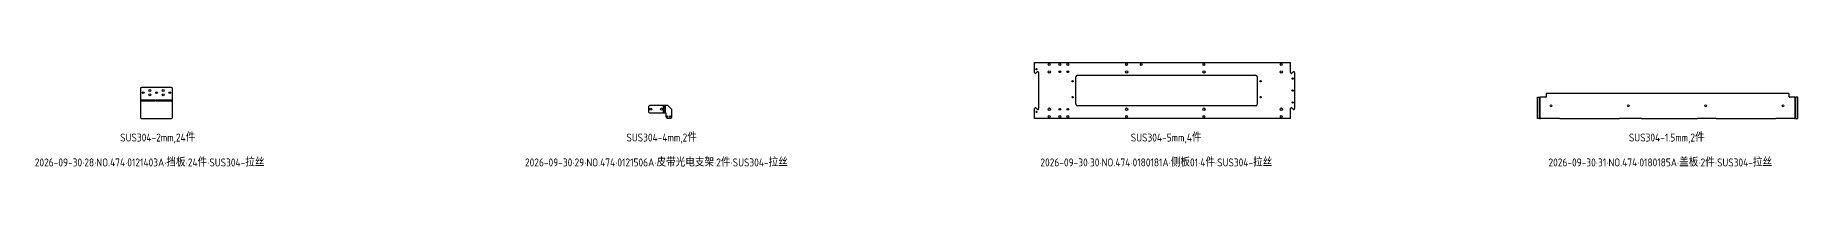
# Model space of a CAD drawing. Header units: inches. Extents: x -1146 to 223752, y 26431 to 27942.
# Drawn here: x 19945 to 26552, y 26431 to 26821 of the extents above; entities that cross this region are included whole.
import ezdxf

# ---------------------------------------------------------------- set-up
doc = ezdxf.new("R2010")
doc.units = ezdxf.units.IN
doc.header["$LTSCALE"] = 0.194989
doc.linetypes.add('CENTER', pattern=[50.8, 31.75, -6.35, 6.35, -6.35])
doc.layers.add('可见 (ISO)', color=7, linetype='Continuous', lineweight=25)
doc.layers.add('折弯线', color=1, linetype='CENTER')
doc.styles.add('Z-English', font='gbenor.shx', dxfattribs={"height": 10, "bigfont": 'hztxt.shx'})

msp = doc.modelspace()

# ---------------------------------------------------------------- linework, layer by layer
at = {"layer": '可见 (ISO)'}
for p, q in [((23691.1, 26820.7), (24651.1, 26820.7)), ((23691.1, 26782.9), (23691.1, 26820.7)), ((23696.3, 26780.8), (23701, 26785.6)), ((23706.1, 26783.5), (23706.1, 26647.9)), ((23846.1, 26664.2), (23846.1, 26767.2)), ((23852.1, 26773.2), (24520.1, 26773.2)), ((24526.1, 26767.2), (24526.1, 26664.2)), ((24651.1, 26782.9), (24651.1, 26820.7)), ((24661, 26785.6), (24656.3, 26780.8)), ((24666.1, 26783.5), (24666.1, 26647.9)), ((25609.8, 26703.7), (25609.8, 26692.7)), ((25611.8, 26705.7), (25660.6, 26705.7)), ((25660.6, 26705.7), (25884.3, 26705.7)), ((25884.3, 26705.7), (25966.2, 26705.7)), ((25966.2, 26705.7), (26176, 26705.7)), ((26176, 26705.7), (26246.8, 26705.7)), ((26246.8, 26705.7), (26470.5, 26705.7)), ((26470.5, 26705.7), (26517.8, 26705.7)), ((26519.8, 26692.7), (26519.8, 26703.7)), ((23691.1, 26610.7), (23691.1, 26648.5)), ((23701, 26645.8), (23696.3, 26650.6)), ((24520.1, 26658.2), (23852.1, 26658.2)), ((24651.1, 26610.7), (24651.1, 26648.5)), ((24656.3, 26650.6), (24661, 26645.8)), ((25584.8, 26690.7), (25587.8, 26690.7)), ((25607.8, 26690.7), (25587.8, 26690.7)), ((26541.8, 26690.7), (26521.8, 26690.7)), ((26541.8, 26690.7), (26544.8, 26690.7)), ((24651.1, 26610.7), (23691.1, 26610.7)), ((25584.8, 26610.7), (25587.8, 26610.7)), ((25660.6, 26610.7), (25587.8, 26610.7)), ((25660.6, 26610.7), (25884.3, 26610.7)), ((25966.2, 26610.7), (25884.3, 26610.7)), ((25966.2, 26610.7), (26176, 26610.7)), ((26246.8, 26610.7), (26176, 26610.7)), ((26246.8, 26610.7), (26470.5, 26610.7)), ((26541.8, 26610.7), (26470.5, 26610.7)), ((26541.8, 26610.7), (26544.8, 26610.7))]:
    msp.add_line(p, q, dxfattribs=at)
for points in [[(20339.2, 26616.7, 0.414214), (20345.2, 26610.7), (20453.2, 26610.7, 0.414214), (20459.2, 26616.7), (20459.2, 26721.7, 0.414214), (20453.2, 26727.7), (20345.2, 26727.7, 0.414214), (20339.2, 26721.7)], [(22330.3, 26616.7, -0.414214), (22324.3, 26610.7), (22316.3, 26610.7, -0.414214), (22310.3, 26616.7), (22310.3, 26630.7), (22251.1, 26630.7, -0.414214), (22245.1, 26636.7), (22245.1, 26654.7, -0.414214), (22251.1, 26660.7), (22312.8, 26660.7, -0.198912), (22317.1, 26658.9), (22328.6, 26647.5, -0.198912), (22330.3, 26643.2)]]:
    msp.add_lwpolyline(points, format="xyb", close=True, dxfattribs=at)
for points in [[(25584.8, 26610.7), (25577.1, 26610.7), (25577.1, 26690.7), (25584.8, 26690.7)], [(26544.8, 26610.7), (26552.5, 26610.7), (26552.5, 26690.7), (26544.8, 26690.7)]]:
    msp.add_lwpolyline(points, dxfattribs=at)
for centre, radius in [((23698.6, 26795.7), 2.46), ((23746.1, 26785.7), 4.5), ((23746.1, 26813.2), 3.3), ((23786.1, 26813.2), 3.32), ((23786.1, 26786.2), 3.32), ((23816.1, 26813.2), 3.32), ((23816.1, 26786.2), 3.32), ((24036.1, 26785.7), 4.5), ((24036.1, 26813.2), 3.3), ((24091.1, 26813.2), 3.32), ((24326.1, 26785.7), 4.5), ((24326.1, 26813.2), 3.3), ((24616.1, 26785.7), 4.5), ((24616.1, 26813.2), 3.3), ((24658.6, 26760.7), 2.46), ((20349.2, 26707.7), 3.3), ((20374.2, 26715.7), 3.3), ((20374.2, 26699.7), 3.3), ((20399.2, 26707.7), 3.3), ((20424.2, 26715.7), 3.3), ((20424.2, 26699.7), 3.3), ((20449.2, 26707.7), 3.3), ((23833.6, 26750.7), 2.46), ((24538.6, 26750.7), 2.46), ((24658.6, 26715.7), 2.46), ((22252.6, 26645.7), 3.3), ((22292.6, 26645.7), 3.3), ((23698.6, 26635.7), 2.46), ((23746.1, 26645.7), 4.5), ((23786.1, 26645.2), 3.32), ((23816.1, 26645.2), 3.32), ((23833.6, 26690.7), 2.46), ((24036.1, 26645.7), 4.5), ((24326.1, 26645.7), 4.5), ((24538.6, 26690.7), 2.46), ((24616.1, 26645.7), 4.5), ((24658.6, 26670.7), 2.46), ((25627.3, 26658.2), 3.25), ((25917.3, 26658.2), 3.25), ((26207.3, 26658.2), 3.25), ((26497.3, 26658.2), 3.25), ((22315.3, 26618.2), 2.25), ((22325.3, 26618.2), 2.25), ((23746.1, 26618.2), 3.3), ((23786.1, 26618.2), 3.32), ((23816.1, 26618.2), 3.32), ((24036.1, 26618.2), 3.3), ((24326.1, 26618.2), 3.3), ((24616.1, 26618.2), 3.3)]:
    msp.add_circle(centre, radius, dxfattribs=at)
for centre, radius, start, end in [((23694.1, 26782.9), 3, 180, -45), ((23703.1, 26783.5), 3, 0, 135), ((23852.1, 26767.2), 6, 90, 180), ((24520.1, 26767.2), 6, 0, 90), ((24654.1, 26782.9), 3, 180, -45), ((24663.1, 26783.5), 3, 0, 135), ((25611.8, 26703.7), 2, 90, 180), ((26517.8, 26703.7), 2, 0, 90), ((23694.1, 26648.5), 3, 45, 180), ((23703.1, 26647.9), 3, -135, 0), ((23852.1, 26664.2), 6, 180, -90), ((24520.1, 26664.2), 6, -90, 0), ((24654.1, 26648.5), 3, 45, 180), ((24663.1, 26647.9), 3, -135, 0), ((25607.8, 26692.7), 2, -90, 0), ((26521.8, 26692.7), 2, 180, -90)]:
    msp.add_arc(centre, radius, start, end, dxfattribs=at)
at = {"layer": '折弯线', "color": 5, "linetype": 'CENTER'}
for points in [[(20339.2, 26680.7), (20459.2, 26680.7)], [(20339.2, 26677.7), (20459.2, 26677.7)], [(22300.3, 26630.7), (22300.3, 26660.7)], [(22307.1, 26630.7), (22307.1, 26660.7)], [(25584.8, 26610.7), (25584.8, 26690.7)], [(25587.1, 26610.7), (25587.1, 26690.7)], [(26542.5, 26610.7), (26542.5, 26690.7)], [(26544.8, 26610.7), (26544.8, 26690.7)]]:
    msp.add_lwpolyline(points, dxfattribs=at)
at = {"layer": '折弯线', "color": 1, "linetype": 'CENTER', "ltscale": 0.5}
for points in [[(20339.2, 26679.2), (20459.2, 26679.2)], [(22303.7, 26630.7), (22303.7, 26660.7)], [(25585.9, 26610.7), (25585.9, 26690.7)], [(26543.6, 26610.7), (26543.6, 26690.7)]]:
    msp.add_lwpolyline(points, dxfattribs=at)

# ---------------------------------------------------------------- texts
at = {"color": 3, "style": 'Z-English'}
for s, p in [('SUS304-2mm,24件', (20263.3, 26524.4)), ('SUS304-4mm,2件', (22161.1, 26524.4)), ('SUS304-5mm,4件', (24052, 26524.4)), ('SUS304-1.5mm,2件', (25919.6, 26524.4))]:
    msp.add_text(s, height=30, dxfattribs=at).set_placement(p)
at = {"color": 2, "style": 'Z-English'}
for s, p in [('2026-09-30·28·NO.474·0121403A·挡板·24件·SUS304-拉丝', (19942.9, 26431)), ('2026-09-30·29·NO.474·0121506A·皮带光电支架·2件·SUS304-拉丝', (21780.7, 26431)), ('2026-09-30·30·NO.474·0180181A·侧板01·4件·SUS304-拉丝', (23713, 26431)), ('2026-09-30·31·NO.474·0180185A·盖板·2件·SUS304-拉丝', (25617.8, 26431))]:
    msp.add_text(s, height=30, dxfattribs=at).set_placement(p)

doc.saveas('drawing.dxf')
